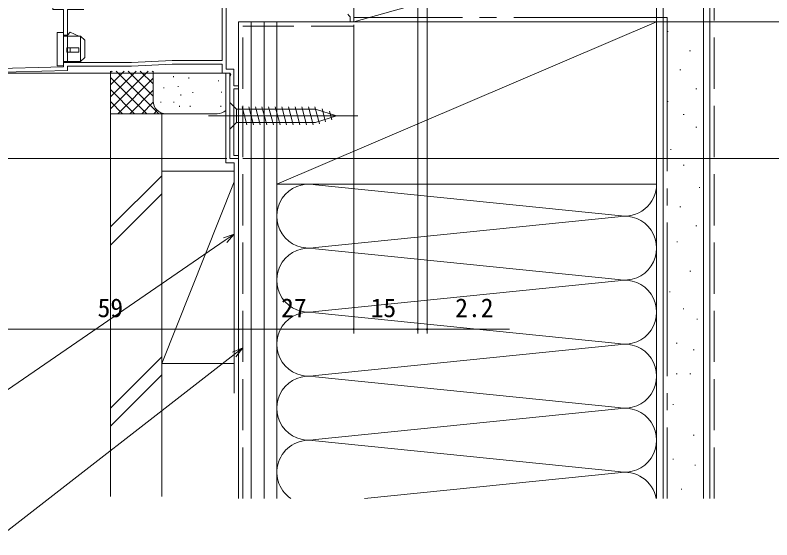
# Model space of a CAD drawing. Units: millimetres, scale not verified. Extents: x -495 to 495, y -800 to 801.
# Drawn here: x -298.8 to -121.5, y -97.3 to 25.7 of the extents above; entities that cross this region are included whole.
import ezdxf
from ezdxf.enums import TextEntityAlignment as Align

# ---------------------------------------------------------------- set-up
doc = ezdxf.new("R2010")
doc.units = ezdxf.units.MM
doc.header["$LTSCALE"] = 4
doc.linetypes.add('CHAIN2', pattern=[12, 9, -1, 1, -1])
doc.linetypes.add('DASHED3', pattern=[4, 3, -1])
for name, color, linetype, lineweight in [('0-2_YKK_ZWAK', 6, 'Continuous', 9), ('0-3_YKK_11', 2, 'Continuous', 9), ('0-4_YKK_12', 4, 'Continuous', 9), ('0-5_YKK_13', 7, 'Continuous', 9), ('0-7_YSS_K', 3, 'Continuous', 9)]:
    doc.layers.add(name, color=color, linetype=linetype, lineweight=lineweight)
doc.styles.add('ＭＳ ゴシック', font='')
doc.styles.get('ＭＳ ゴシック').set_extended_font_data('MS Gothic')

msp = doc.modelspace()

# ---------------------------------------------------------------- linework, layer by layer
at = {"layer": '0-2_YKK_ZWAK'}
for p, q in [((-202.285, 64.586), (-202.285, -48.914)), ((-204.486, 60.886), (-204.486, -48.914)), ((-204.486, 60.886), (-204.486, -48.914)), ((-245.481, 24.086), (-55.48, 24.086)), ((-219.486, 23.386), (-219.486, -48.914)), ((-219.486, 23.386), (-219.486, -48.914)), ((-219.182, 24.086), (-55.48, 24.086)), ((-219.181, 24.086), (-75.481, 24.086)), ((-249.186, -7.914), (-326.486, -7.914)), ((-246.486, -8.545), (-246.486, -48.914)), ((-246.486, -8.545), (-246.486, -48.914)), ((-245.481, -7.914), (-55.48, -7.914)), ((-305.486, -47.914), (-246.486, -47.914)), ((-246.486, -47.914), (-219.486, -47.914)), ((-204.486, -47.914), (-219.486, -47.914)), ((-204.486, -47.914), (-207.036, -47.914)), ((-204.486, -47.914), (-202.285, -47.914)), ((-202.285, -47.914), (-182.985, -47.914))]:
    msp.add_line(p, q, dxfattribs=at)
for points in [[(-247.481, -25.621), (-249.583, -27.064), (-305.713, -65.561), (-309.263, -65.561)], [(-249.97, -26.5), (-247.481, -25.621), (-249.197, -27.627)], [(-245.482, -52.247), (-247.495, -53.812), (-303.435, -97.267), (-306.985, -97.267)], [(-247.914, -53.272), (-245.482, -52.247), (-247.076, -54.351)]]:
    msp.add_lwpolyline(points, dxfattribs=at)
for centre, radius, start, end in [((-246.486, -47.914), 0.106, 0, 180), ((-246.486, -47.914), 0.106, 0, 180), ((-219.486, -47.914), 0.106, 0, 180), ((-219.486, -47.914), 0.106, 0, 180), ((-204.486, -47.914), 0.159, 0, 180), ((-204.486, -47.914), 0.106, 0, 180), ((-202.285, -47.914), 0.159, 0, 180), ((-246.486, -47.914), 0.106, 180, 0), ((-246.486, -47.914), 0.106, 180, 0), ((-219.486, -47.914), 0.106, 180, 0), ((-219.486, -47.914), 0.106, 180, 0), ((-204.486, -47.914), 0.159, 180, 0), ((-204.486, -47.914), 0.106, 180, 0), ((-202.285, -47.914), 0.159, 180, 0)]:
    msp.add_arc(centre, radius, start, end, dxfattribs=at)
at = {"layer": '0-3_YKK_11'}
for p, q in [((-219.486, 62.086), (-219.486, 24.086)), ((-246.486, -7.914), (-248.486, -7.914))]:
    msp.add_line(p, q, dxfattribs=at)
for points in [[(-246.486, -7.914), (-246.486, 24.086), (-219.486, 24.086)], [(-302.486, 7.086), (-302.486, 12.086), (-248.486, 12.086), (-248.486, -7.914)]]:
    msp.add_lwpolyline(points, dxfattribs=at)
at = {"layer": '0-4_YKK_12'}
for p, q in [((-282.486, 15.786), (-282.486, 19.786)), ((-285.934, 16.987), (-285.934, 17.987)), ((-248.486, 5.186), (-248.486, -1.014)), ((-248.486, 5.186), (-246.936, 3.636)), ((-228.402, 3.636), (-246.936, 3.636)), ((-246.936, 3.636), (-246.936, 0.536)), ((-244.51, -0.014), (-245.635, 4.186)), ((-242.957, -0.014), (-244.082, 4.186)), ((-241.404, -0.014), (-242.529, 4.186)), ((-239.851, -0.014), (-240.976, 4.186)), ((-238.298, -0.014), (-239.423, 4.186)), ((-236.745, -0.014), (-237.87, 4.186)), ((-235.192, -0.014), (-236.318, 4.186)), ((-233.639, -0.014), (-234.765, 4.186)), ((-232.086, -0.014), (-233.212, 4.186)), ((-230.533, -0.014), (-231.659, 4.186)), ((-228.981, -0.014), (-230.106, 4.186)), ((-227.497, 0.245), (-228.553, 4.186)), ((-223.486, 2.086), (-228.402, 3.636)), ((-226.065, 0.697), (-226.879, 3.733)), ((-223.486, 2.086), (-228.402, 0.536)), ((-224.633, 1.148), (-225.182, 3.198)), ((-248.486, -1.014), (-246.936, 0.536)), ((-246.936, 0.536), (-228.402, 0.536))]:
    msp.add_line(p, q, dxfattribs=at)
at = {"layer": '0-4_YKK_12', "linetype": 'CHAIN2'}
msp.add_line((-253.486, 2.086), (-218.486, 2.086), dxfattribs=at)
at = {"layer": '0-4_YKK_12'}
for points in [[(-287.486, 21.586), (-287.486, 13.786), (-288.986, 13.786), (-288.986, 21.586)], [(-283.884, 17.987), (-286.686, 17.987), (-286.686, 16.987), (-283.884, 16.987)]]:
    msp.add_lwpolyline(points, close=True, dxfattribs=at)
for points in [[(-283.886, 20.786), (-285.934, 21.698), (-286.521, 20.986), (-287.486, 20.986)], [(-282.486, 19.786), (-283.486, 20.786), (-287.486, 20.786)], [(-287.486, 14.786), (-283.486, 14.786), (-283.486, 20.786)], [(-287.486, 14.586), (-284.232, 14.586), (-283.486, 14.786), (-282.486, 15.786)]]:
    msp.add_lwpolyline(points, dxfattribs=at)
at = {"layer": '0-5_YKK_13'}
for points in [[(-253.586, 56.586), (-253.586, 37.086), (-258.686, 37.086), (-258.686, 33.586), (-275.528, 33.586), (-275.711, 33.466), (-276.261, 33.466), (-276.444, 33.586), (-289.986, 33.586), (-289.986, 32.086), (-289.486, 31.586), (-289.186, 31.886), (-289.186, 32.486), (-287.486, 32.486), (-287.486, 27.886), (-289.186, 27.886), (-289.186, 28.786), (-289.486, 29.086), (-289.986, 28.586), (-289.986, 26.986), (-287.486, 26.986), (-287.486, 13.586), (-305.486, 13.086)], [(-257.786, 33.686), (-257.786, 36.186), (-250.286, 36.186), (-250.286, 15.086), (-262.046, 15.086), (-271.586, 14.586), (-286.586, 14.586), (-286.586, 26.986), (-282.686, 26.986)], [(-246.486, -7.214), (-247.586, -7.214), (-247.586, 8.386), (-246.486, 8.386), (-246.486, 9.086), (-247.586, 9.086), (-247.586, 12.986), (-249.386, 12.986), (-249.386, 36.086), (-242.446, 36.086)], [(-220.886, 25.886), (-220.586, 25.586), (-220.286, 25.286), (-220.286, 24.086), (-219.486, 24.086), (-219.486, 27.628)], [(-304.686, 12.208), (-286.586, 12.711), (-286.586, 13.686), (-271.562, 13.686), (-262.022, 14.186), (-250.286, 14.186), (-250.286, 12.086), (-248.459, 12.086), (-248.263, 11.746), (-248.486, 11.36), (-248.486, -7.914), (-246.486, -7.914), (-246.486, -7.214)]]:
    msp.add_lwpolyline(points, dxfattribs=at)
at = {"layer": '0-7_YSS_K', "linetype": 'DASHED3'}
for p, q in [((-134.981, -87.59), (-134.981, 44.586)), ((-245.48, 23.086), (-219.478, 23.086)), ((-245.48, -87.59), (-245.48, 23.086))]:
    msp.add_line(p, q, dxfattribs=at)
at = {"layer": '0-7_YSS_K'}
for p, q in [((-219.481, 24.086), (-148.481, 44.088)), ((-148.481, -87.59), (-148.481, 44.088)), ((-146.981, 44.088), (-146.981, -87.59)), ((-137.481, 44.088), (-137.481, -87.59)), ((-135.981, -87.59), (-135.981, 44.088)), ((-237.481, 24.087), (-246.481, 24.087)), ((-246.481, -87.59), (-246.481, 24.087)), ((-243.481, -87.59), (-243.481, 24.087)), ((-240.481, -87.59), (-240.481, 24.087)), ((-237.481, 24.087), (-237.481, -87.59)), ((-237.481, 24.087), (-237.481, -13.913)), ((-237.481, -13.913), (-148.481, 24.087)), ((-145.996, 21.82), (-145.796, 21.82)), ((-140.774, 17.344), (-140.574, 17.344)), ((-276.479, 2.586), (-276.479, 12.586)), ((-276.479, 3.728), (-267.621, 12.586)), ((-276.479, 6.557), (-270.449, 12.586)), ((-276.479, 9.385), (-273.278, 12.586)), ((-276.479, 12.214), (-276.106, 12.586)), ((-275.165, 12.586), (-265.165, 2.586)), ((-272.337, 12.586), (-266.479, 6.728)), ((-269.508, 12.586), (-266.479, 9.557)), ((-266.68, 12.586), (-266.479, 12.385)), ((-266.479, 5.586), (-266.479, 12.586)), ((-143.012, 12.869), (-142.812, 12.869)), ((-276.479, 11.072), (-267.993, 2.586)), ((-274.792, 2.586), (-266.479, 10.9)), ((-261.723, 11.37), (-261.723, 11.17)), ((-258.13, 11.066), (-258.13, 10.866)), ((-249.478, -8.913), (-249.478, 12.086)), ((-248.479, 5.586), (-248.479, 11.063)), ((-260.637, 9.063), (-260.637, 8.863)), ((-251.126, 10.398), (-251.126, 10.198)), ((-276.479, 8.243), (-270.822, 2.586)), ((-271.964, 2.586), (-266.479, 8.072)), ((-263.983, 8.729), (-263.983, 8.529)), ((-257.185, 7.663), (-257.185, 7.463)), ((-250.458, 7.728), (-250.458, 7.528)), ((-139.282, 8.393), (-139.082, 8.393)), ((-276.479, 5.415), (-273.65, 2.586)), ((-264.651, 5.391), (-264.651, 5.191)), ((-261.638, 5.391), (-261.638, 5.191)), ((-259.978, 7.06), (-259.978, 6.86)), ((-145.996, 5.409), (-145.796, 5.409)), ((-269.136, 2.586), (-266.461, 5.261)), ((-260.311, 4.39), (-260.311, 4.19)), ((-257.796, 4.39), (-257.796, 4.19)), ((-250.628, 4.39), (-250.628, 4.19)), ((-276.479, -87.09), (-276.479, 2.586)), ((-263.479, 2.586), (-276.479, 2.586)), ((-266.307, 2.586), (-265.512, 3.381)), ((-251.479, 2.586), (-263.479, 2.586)), ((-142.266, 2.425), (-142.066, 2.425)), ((-139.282, -0.559), (-139.082, -0.559)), ((-145.25, -5.781), (-145.05, -5.781)), ((-142.266, -9.511), (-142.066, -9.511)), ((-264.479, -11.956), (-276.479, -23.956)), ((-264.479, -55.913), (-264.479, -10.913)), ((-247.479, -10.913), (-264.479, -10.913)), ((-246.479, -10.913), (-246.479, -55.913)), ((-264.479, -55.913), (-247.479, -13.413)), ((-237.481, -13.913), (-148.481, -13.913)), ((-237.481, -13.913), (-148.481, -13.913)), ((-237.481, -13.914), (-237.481, -87.59)), ((-228.45, -14.072), (-157.513, -21.255)), ((-148.481, -13.913), (-148.481, -87.59)), ((-138.536, -14.733), (-138.336, -14.733)), ((-276.479, -28.199), (-264.479, -16.199)), ((-143.012, -19.209), (-142.812, -19.209)), ((-228.45, -28.755), (-157.513, -21.572)), ((-139.282, -23.685), (-139.082, -23.685)), ((-143.758, -27.415), (-143.558, -27.415)), ((-157.513, -36.255), (-228.45, -29.072)), ((-140.698, -34.346), (-140.498, -34.346)), ((-228.45, -43.755), (-157.513, -36.572)), ((-145.5, -39.147), (-145.3, -39.147)), ((-228.45, -44.072), (-157.513, -51.255)), ((-142.299, -43.149), (-142.099, -43.149)), ((-139.098, -45.55), (-138.898, -45.55)), ((-143.899, -51.152), (-143.699, -51.152)), ((-157.513, -51.572), (-228.45, -58.755)), ((-139.898, -52.753), (-139.698, -52.753)), ((-264.479, -54.382), (-276.479, -66.382)), ((-264.479, -55.913), (-247.479, -55.913)), ((-143.899, -58.355), (-143.699, -58.355)), ((-140.698, -58.355), (-140.498, -58.355)), ((-264.479, -58.625), (-276.479, -70.625)), ((-228.45, -59.072), (-157.513, -66.255)), ((-144.7, -65.558), (-144.5, -65.558)), ((-157.513, -66.572), (-228.45, -73.755)), ((-228.45, -74.072), (-157.513, -81.255)), ((-139.898, -72.76), (-139.698, -72.76)), ((-144.7, -78.362), (-144.5, -78.362)), ((-139.564, -79.787), (-139.364, -79.787)), ((-216.942, -87.59), (-157.513, -81.572)), ((-142.766, -85.389), (-142.566, -85.389))]:
    msp.add_line(p, q, dxfattribs=at)
at = {"layer": '0-7_YSS_K', "linetype": 'CHAIN2'}
for q in [(-219.481, 25.087), (-145.981, -87.59)]:
    msp.add_line((-145.981, 25.087), q, dxfattribs=at)
at = {"layer": '0-7_YSS_K'}
for points in [[(-148.481, 24.087), (-148.481, 44.088), (-219.481, 44.088), (-219.481, 24.086), (-148.481, 24.086)], [(-148.481, -13.913), (-148.481, 24.087), (-237.481, 24.087)], [(-264.479, -87.09), (-264.479, 2.586), (-276.479, 2.586)], [(-249.478, -8.913), (-247.479, -8.913), (-247.479, -62.91)]]:
    msp.add_lwpolyline(points, dxfattribs=at)
for centre, radius, start, end in [((-263.479, 5.586), 3, 180, 270), ((-251.479, 5.586), 3, 270, 311.83675), ((-229.981, -21.414), 7.5, 78.21648, 281.78362), ((-155.981, -13.913), 7.5, 258.21646, 0), ((-155.981, -28.913), 7.5, 258.21646, 101.78354), ((-229.981, -36.414), 7.5, 78.21648, 281.78362), ((-155.981, -43.913), 7.5, 258.21646, 101.78354), ((-229.981, -51.414), 7.5, 78.21648, 281.78362), ((-155.981, -58.913), 7.5, 258.21646, 101.78354), ((-229.981, -66.414), 7.5, 78.21648, 281.78362), ((-155.981, -73.913), 7.5, 258.21646, 101.78354), ((-229.981, -81.414), 7.5, 78.21648, 235.43992), ((-155.981, -88.913), 7.5, 10.16393, 101.78354)]:
    msp.add_arc(centre, radius, start, end, dxfattribs=at)

# ---------------------------------------------------------------- texts
at = {"layer": '0-2_YKK_ZWAK', "style": 'ＭＳ ゴシック'}
for s, p in [('59', (-279.506, -46.414)), ('27', (-236.506, -46.414)), ('2.2', (-195.685, -46.414)), ('15', (-215.506, -46.414))]:
    msp.add_text(s, height=4.399, dxfattribs=at).set_placement(p, align=Align.BOTTOM_LEFT)

doc.saveas('drawing.dxf')
